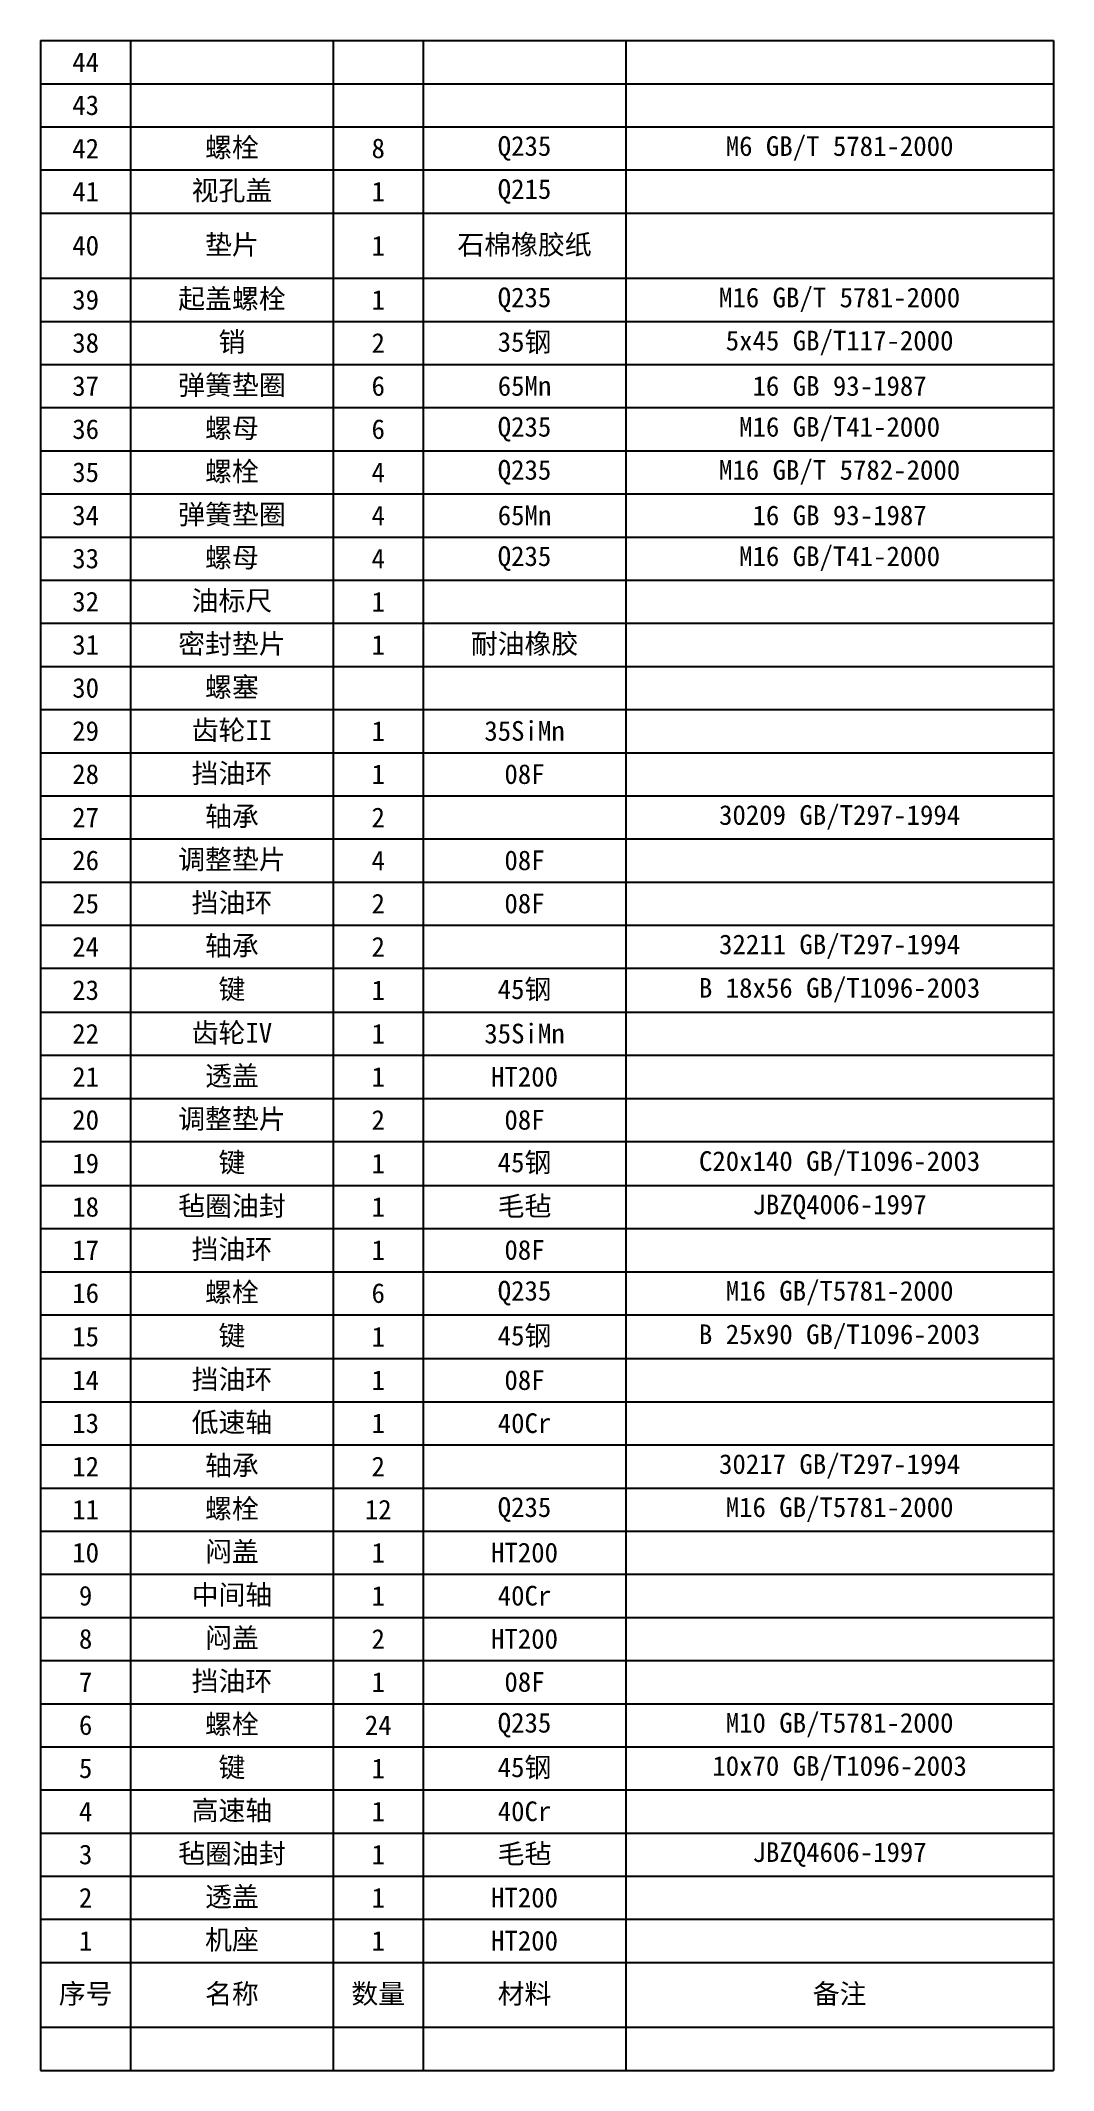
# Model space of a CAD drawing. Header units: millimetres. Extents: x -1118 to -938, y 340 to 700.
import ezdxf

# ---------------------------------------------------------------- set-up
doc = ezdxf.new("R2010")
doc.units = ezdxf.units.MM
doc.layers.add('normal', color=7, linetype='Continuous', lineweight=25)
doc.styles.get("Standard").update_dxf_attribs({"font": ''})
doc.styles.get('Standard').set_extended_font_data('SimSun')

# ---------------------------------------------------------------- blocks, each defined once
blk = doc.blocks.new('*T2')
at = {"layer": 'normal', "color": 0, "linetype": 'ByBlock', "lineweight": -2, "transparency": 16777216}
for p, q in [((0, 0), (180, 0)), ((0, 0), (0, -360.85)), ((16, 0), (16, -360.85)), ((52, 0), (52, -360.85)), ((68, 0), (68, -360.85)), ((104, 0), (104, -360.85)), ((180, 0), (180, -360.85)), ((0, -7.67), (180, -7.67)), ((0, -15.33), (180, -15.33)), ((0, -23), (180, -23)), ((0, -30.67), (180, -30.67)), ((0, -42.25), (180, -42.25)), ((0, -49.92), (180, -49.92)), ((0, -57.59), (180, -57.59)), ((0, -65.25), (180, -65.25)), ((0, -72.92), (180, -72.92)), ((0, -80.59), (180, -80.59)), ((0, -88.25), (180, -88.25)), ((0, -95.92), (180, -95.92)), ((0, -103.59), (180, -103.59)), ((0, -111.25), (180, -111.25)), ((0, -118.92), (180, -118.92)), ((0, -126.59), (180, -126.59)), ((0, -134.25), (180, -134.25)), ((0, -141.92), (180, -141.92)), ((0, -149.59), (180, -149.59)), ((0, -157.25), (180, -157.25)), ((0, -164.92), (180, -164.92)), ((0, -172.72), (180, -172.72)), ((0, -180.38), (180, -180.38)), ((0, -188.05), (180, -188.05)), ((0, -195.72), (180, -195.72)), ((0, -203.51), (180, -203.51)), ((0, -211.18), (180, -211.18)), ((0, -218.85), (180, -218.85)), ((0, -226.51), (180, -226.51)), ((0, -234.31), (180, -234.31)), ((0, -241.98), (180, -241.98)), ((0, -249.65), (180, -249.65)), ((0, -257.31), (180, -257.31)), ((0, -264.98), (180, -264.98)), ((0, -272.65), (180, -272.65)), ((0, -280.31), (180, -280.31)), ((0, -287.98), (180, -287.98)), ((0, -295.65), (180, -295.65)), ((0, -303.31), (180, -303.31)), ((0, -310.98), (180, -310.98)), ((0, -318.65), (180, -318.65)), ((0, -326.31), (180, -326.31)), ((0, -333.98), (180, -333.98)), ((0, -341.65), (180, -341.65)), ((0, -353.18), (180, -353.18)), ((0, -360.85), (180, -360.85))]:
    blk.add_line(p, q, dxfattribs=at)
at = {"layer": 'normal', "color": 0, "transparency": 16777216, "char_height": 3.5, "attachment_point": 5}
for s, insert, width in [('44', (8, -3.83), 13), ('43', (8, -11.5), 13), ('42', (8, -19.17), 13), ('螺栓', (34, -19.17), 33), ('8', (60, -19.17), 13), ('Q235', (86, -19.17), 33), ('M6 GB/T 5781-2000', (142, -19.17), 73), ('41', (8, -26.83), 13), ('视孔盖', (34, -26.83), 33), ('1', (60, -26.83), 13), ('Q215', (86, -26.83), 33), ('40', (8, -36.46), 13), ('垫片', (34, -36.46), 33), ('1', (60, -36.46), 13), ('石棉橡胶纸', (86, -36.46), 33), ('39', (8, -46.09), 13), ('起盖螺栓', (34, -46.09), 33), ('1', (60, -46.09), 13), ('Q235', (86, -46.09), 33), ('M16 GB/T 5781-2000', (142, -46.09), 73), ('38', (8, -53.75), 13), ('销', (34, -53.75), 33), ('2', (60, -53.75), 13), ('35钢', (86, -53.75), 33), ('5x45 GB/T117-2000', (142, -53.75), 73), ('37', (8, -61.42), 13), ('弹簧垫圈', (34, -61.42), 33), ('6', (60, -61.42), 13), ('65Mn', (86, -61.42), 33), ('16 GB 93-1987', (142, -61.42), 73), ('36', (8, -69.09), 13), ('螺母', (34, -69.09), 33), ('6', (60, -69.09), 13), ('Q235', (86, -69.09), 33), ('M16 GB/T41-2000', (142, -69.09), 73), ('35', (8, -76.75), 13), ('螺栓', (34, -76.75), 33), ('4', (60, -76.75), 13), ('Q235', (86, -76.75), 33), ('M16 GB/T 5782-2000', (142, -76.75), 73), ('34', (8, -84.42), 13), ('弹簧垫圈', (34, -84.42), 33), ('4', (60, -84.42), 13), ('65Mn', (86, -84.42), 33), ('16 GB 93-1987', (142, -84.42), 73), ('螺母', (34, -92.09), 33), ('Q235', (86, -92.09), 33), ('M16 GB/T41-2000', (142, -92.09), 73), ('33', (8, -92.09), 13), ('4', (60, -92.09), 13), ('油标尺', (34, -99.75), 33), ('32', (8, -99.75), 13), ('1', (60, -99.75), 13), ('31', (8, -107.42), 13), ('密封垫片', (34, -107.42), 33), ('1', (60, -107.42), 13), ('耐油橡胶', (86, -107.42), 33), ('30', (8, -115.09), 13), ('螺塞', (34, -115.09), 33), ('29', (8, -122.75), 13), ('齿轮II', (34, -122.75), 33), ('1', (60, -122.75), 13), ('35SiMn', (86, -122.75), 33), ('28', (8, -130.42), 13), ('挡油环', (34, -130.42), 33), ('1', (60, -130.42), 13), ('08F', (86, -130.42), 33), ('27', (8, -138.09), 13), ('轴承', (34, -138.09), 33), ('2', (60, -138.09), 13), ('30209 GB/T297-1994', (142, -138.09), 73), ('26', (8, -145.75), 13), ('调整垫片', (34, -145.75), 33), ('4', (60, -145.75), 13), ('08F', (86, -145.75), 33), ('挡油环', (34, -153.42), 33), ('25', (8, -153.42), 13), ('2', (60, -153.42), 13), ('08F', (86, -153.42), 33), ('轴承', (34, -161.09), 33), ('32211 GB/T297-1994', (142, -161.09), 73), ('24', (8, -161.09), 13), ('2', (60, -161.09), 13), ('23', (8, -168.82), 13), ('键', (34, -168.82), 33), ('1', (60, -168.82), 13), ('45钢', (86, -168.82), 33), ('B 18x56 GB/T1096-2003', (142, -168.82), 73), ('22', (8, -176.55), 13), ('齿轮IV', (34, -176.55), 33), ('1', (60, -176.55), 13), ('35SiMn', (86, -176.55), 33), ('21', (8, -184.22), 13), ('透盖', (34, -184.22), 33), ('1', (60, -184.22), 13), ('HT200', (86, -184.22), 33), ('20', (8, -191.88), 13), ('调整垫片', (34, -191.88), 33), ('2', (60, -191.88), 13), ('08F', (86, -191.88), 33), ('19', (8, -199.62), 13), ('键', (34, -199.62), 33), ('1', (60, -199.62), 13), ('45钢', (86, -199.62), 33), ('C20x140 GB/T1096-2003', (142, -199.62), 73), ('18', (8, -207.35), 13), ('毡圈油封', (34, -207.35), 33), ('毛毡', (86, -207.35), 33), ('JBZQ4006-1997', (142, -207.35), 73), ('1', (60, -207.35), 13), ('挡油环', (34, -215.01), 33), ('17', (8, -215.01), 13), ('1', (60, -215.01), 13), ('08F', (86, -215.01), 33), ('16', (8, -222.68), 13), ('螺栓', (34, -222.68), 33), ('6', (60, -222.68), 13), ('Q235', (86, -222.68), 33), ('M16 GB/T5781-2000', (142, -222.68), 73), ('15', (8, -230.41), 13), ('键', (34, -230.41), 33), ('1', (60, -230.41), 13), ('45钢', (86, -230.41), 33), ('B 25x90 GB/T1096-2003', (142, -230.41), 73), ('14', (8, -238.15), 13), ('挡油环', (34, -238.15), 33), ('1', (60, -238.15), 13), ('08F', (86, -238.15), 33), ('13', (8, -245.81), 13), ('低速轴', (34, -245.81), 33), ('1', (60, -245.81), 13), ('40Cr', (86, -245.81), 33), ('12', (8, -253.48), 13), ('轴承', (34, -253.48), 33), ('2', (60, -253.48), 13), ('30217 GB/T297-1994', (142, -253.48), 73), ('11', (8, -261.15), 13), ('螺栓', (34, -261.15), 33), ('12', (60, -261.15), 13), ('Q235', (86, -261.15), 33), ('M16 GB/T5781-2000', (142, -261.15), 73), ('闷盖', (34, -268.81), 33), ('10', (8, -268.81), 13), ('1', (60, -268.81), 13), ('HT200', (86, -268.81), 33), ('中间轴', (34, -276.48), 33), ('9', (8, -276.48), 13), ('1', (60, -276.48), 13), ('40Cr', (86, -276.48), 33), ('8', (8, -284.15), 13), ('闷盖', (34, -284.15), 33), ('2', (60, -284.15), 13), ('HT200', (86, -284.15), 33), ('7', (8, -291.81), 13), ('挡油环', (34, -291.81), 33), ('1', (60, -291.81), 13), ('08F', (86, -291.81), 33), ('6', (8, -299.48), 13), ('螺栓', (34, -299.48), 33), ('24', (60, -299.48), 13), ('Q235', (86, -299.48), 33), ('M10 GB/T5781-2000', (142, -299.48), 73), ('5', (8, -307.15), 13), ('键', (34, -307.15), 33), ('1', (60, -307.15), 13), ('45钢', (86, -307.15), 33), ('10x70 GB/T1096-2003', (142, -307.15), 73), ('4', (8, -314.81), 13), ('高速轴', (34, -314.81), 33), ('1', (60, -314.81), 13), ('40Cr', (86, -314.81), 33), ('3', (8, -322.48), 13), ('毡圈油封', (34, -322.48), 33), ('1', (60, -322.48), 13), ('毛毡', (86, -322.48), 33), ('JBZQ4606-1997', (142, -322.48), 73), ('透盖', (34, -330.15), 33), ('HT200', (86, -330.15), 33), ('2', (8, -330.15), 13), ('1', (60, -330.15), 13), ('机座', (34, -337.81), 33), ('1', (8, -337.81), 13), ('1', (60, -337.81), 13), ('HT200', (86, -337.81), 33), ('序号', (8, -347.41), 13), ('名称', (34, -347.41), 33), ('数量', (60, -347.41), 13), ('材料', (86, -347.41), 33), ('备注', (142, -347.41), 73)]:
    blk.add_mtext(s, dxfattribs=dict(at, insert=insert, width=width))

msp = doc.modelspace()

# ---------------------------------------------------------------- block references
msp.add_blockref('*T2', (-1117.59, 700.39))

doc.saveas('drawing.dxf')
